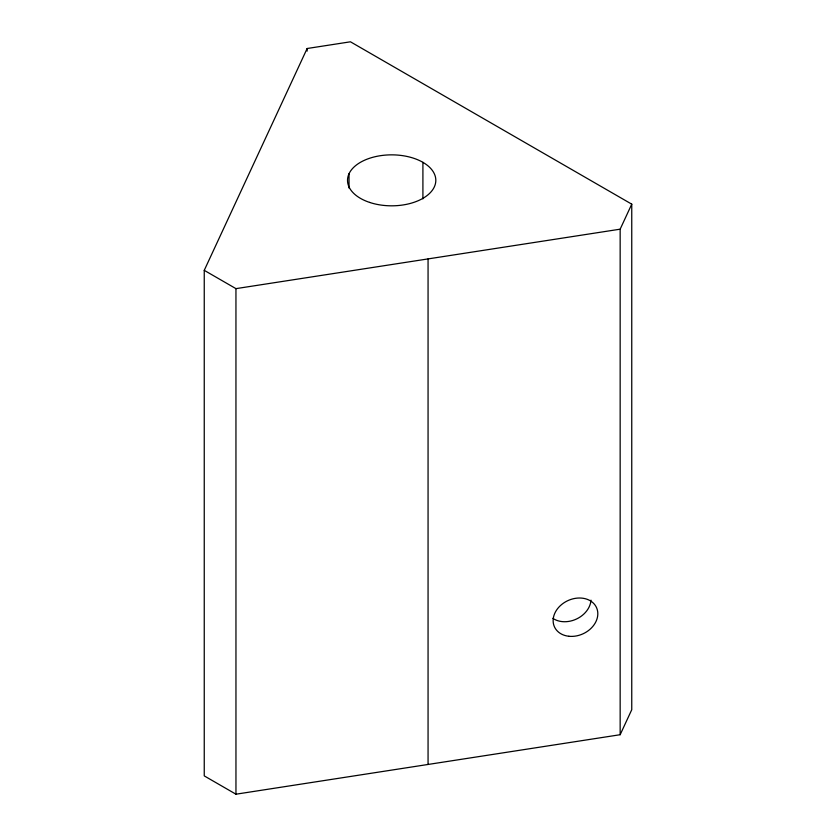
<?xml version="1.0" encoding="UTF-8"?>
<svg xmlns="http://www.w3.org/2000/svg" width="836" height="836" viewBox="0 0 836 836"><rect width="100%" height="100%" fill="white"/><g stroke="black" fill="none" stroke-linecap="round" stroke-linejoin="round"><path stroke-width="1.25" d="M204.245 270.341L307.136 48.509L350.451 41.8L631.755 204.162L631.755 709.712L620.155 734.719L235.961 794.2L204.245 775.892L204.245 270.341L235.951 288.639L620.155 229.179L631.755 204.162M620.155 229.179L620.155 734.719M428.063 258.909L428.063 764.47M422.911 162.33L422.911 198.853M349.03 173.721L349.03 188.069M307.136 48.509L307.136 51.111M235.951 288.639L235.961 794.2M590.979 600.154A23.126 18.235 -24.9 0 1 576.641 618.953A23.126 18.235 -24.9 0 1 552.889 618.347M369.554 202.396A44.151 25.488 0 0 0 435.817 180.357A44.151 25.488 0 0 0 369.627 158.255A44.151 25.488 0 0 0 369.554 202.396M568.898 636.269A23.126 18.235 -24.9 0 0 597.259 609.632A23.126 18.235 -24.9 0 0 560.287 605.713A23.126 18.235 -24.9 0 0 568.898 636.269"/></g></svg>
